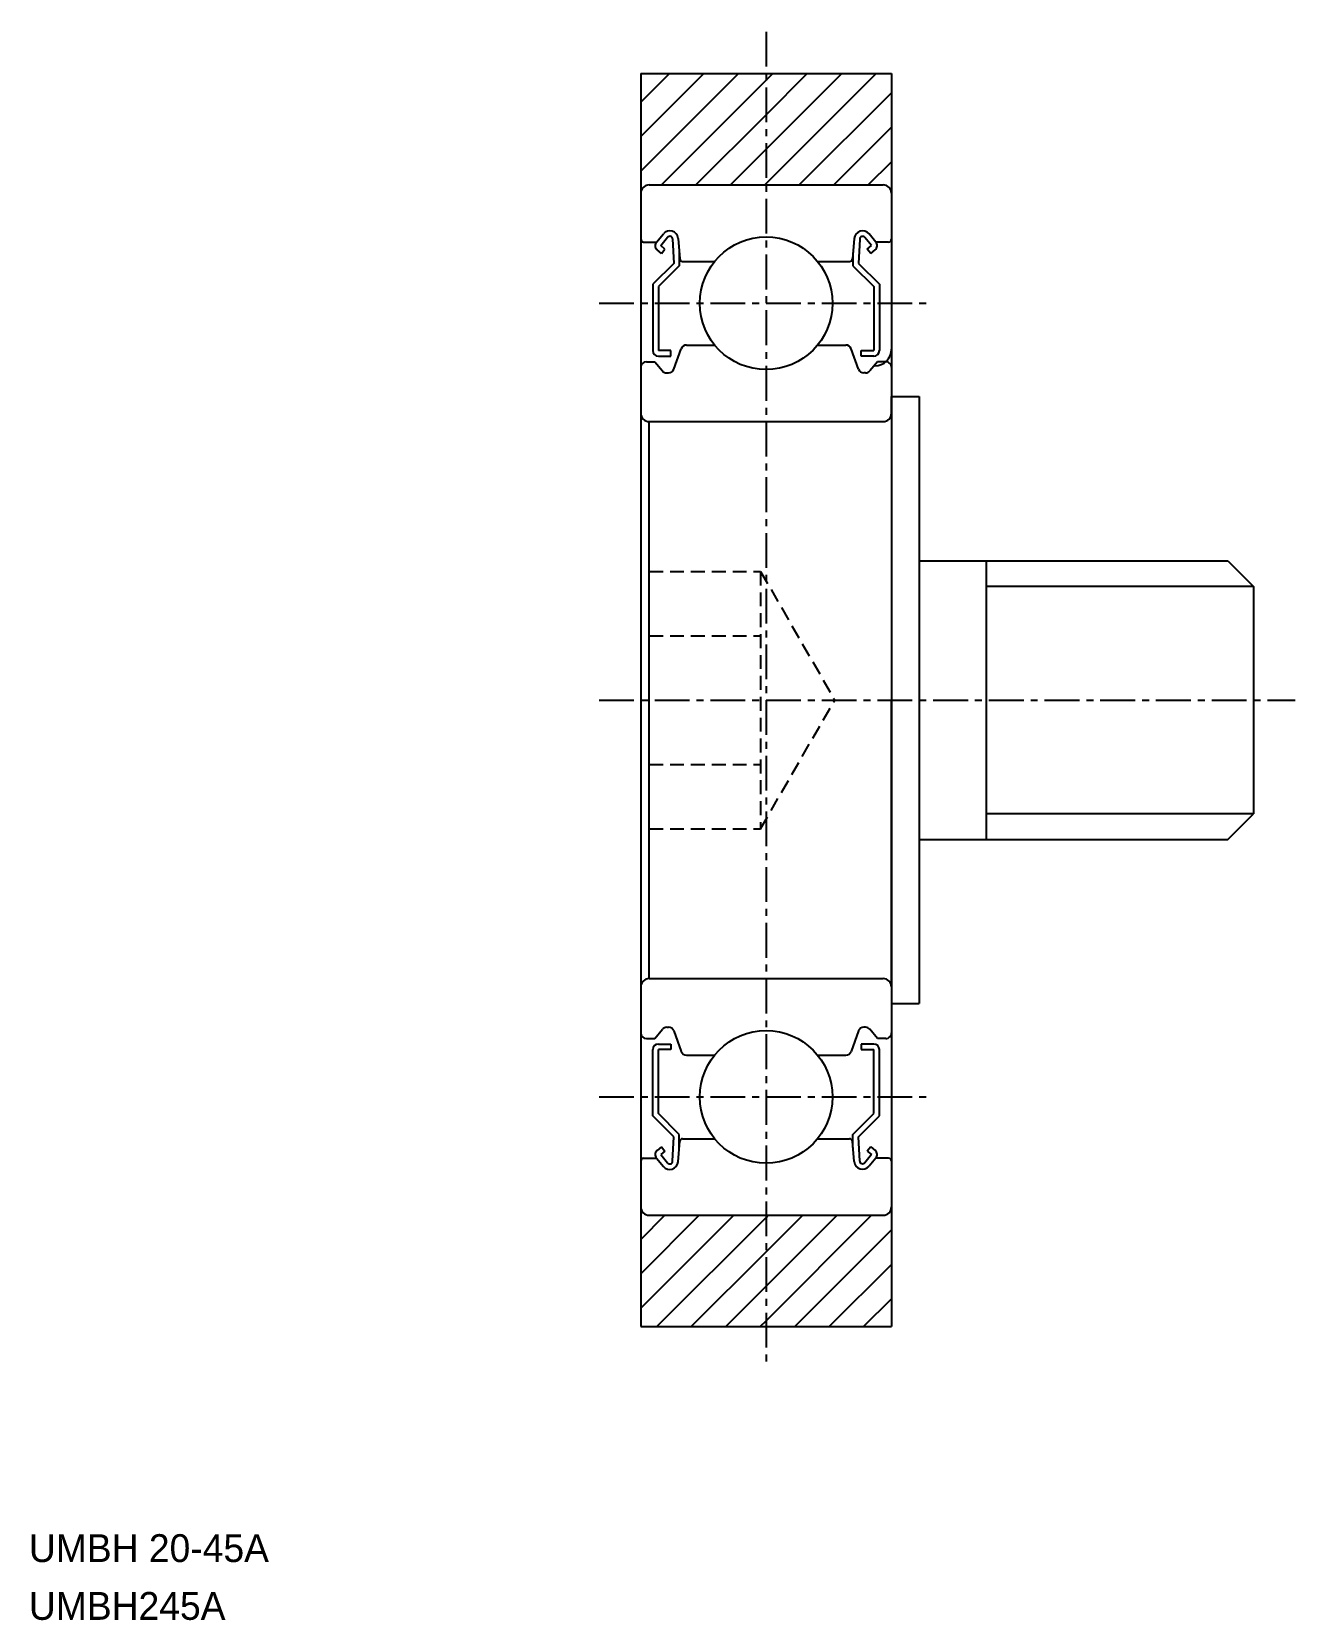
# Model space of a CAD drawing. Extents: x 31.8 to 77.2, y -15.6 to 41.4.
import ezdxf

# ---------------------------------------------------------------- set-up
doc = ezdxf.new("R2010")
doc.units = 0
doc.linetypes.add('CENTER', pattern=[2, 1.25, -0.25, 0.25, -0.25])
doc.linetypes.add('DASHED', pattern=[0.75, 0.5, -0.25])
doc.layers.get('0').update_dxf_attribs({"linetype": 'CONTINUOUS'})
doc.layers.add('CENTER', color=1, linetype='CENTER')

# ---------------------------------------------------------------- blocks, each defined once
blk = doc.blocks.new('*X2')
at = {"color": 0, "linetype": 'CONTINUOUS'}
for p, q in [((53.719, 36.395), (57.222, 39.898)), ((53.719, 37.632), (55.985, 39.898)), ((53.719, 38.869), (54.747, 39.898)), ((54.46, 35.898), (58.219, 39.657)), ((58.219, 35.945), (62.172, 39.898)), ((58.219, 37.182), (60.935, 39.898)), ((58.219, 38.42), (59.697, 39.898)), ((58.219, 39.657), (58.46, 39.898)), ((59.409, 35.898), (62.719, 39.207)), ((55.697, 35.898), (58.219, 38.42)), ((60.647, 35.898), (62.719, 37.97)), ((56.935, 35.898), (58.219, 37.182)), ((61.884, 35.898), (62.719, 36.733)), ((58.172, 35.898), (58.219, 35.945)), ((53.719, -4.441), (57.058, -1.102)), ((53.719, -3.203), (55.82, -1.102)), ((53.719, -1.966), (54.583, -1.102)), ((58.219, -4.891), (62.007, -1.102)), ((58.219, -3.653), (60.77, -1.102)), ((58.219, -2.416), (59.532, -1.102)), ((58.219, -1.178), (58.295, -1.102)), ((54.295, -5.102), (58.219, -1.178)), ((59.245, -5.102), (62.719, -1.628)), ((55.532, -5.102), (58.219, -2.416)), ((60.482, -5.102), (62.719, -2.865)), ((56.77, -5.102), (58.219, -3.653)), ((61.72, -5.102), (62.719, -4.103)), ((58.007, -5.102), (58.219, -4.891))]:
    blk.add_line(p, q, dxfattribs=at)

msp = doc.modelspace()

# ---------------------------------------------------------------- linework, layer by layer
at = {"color": 7, "linetype": 'CONTINUOUS'}
for p, q in [((53.719, 39.898), (53.719, -5.102)), ((53.719, 39.898), (62.719, 39.898)), ((62.719, 39.898), (62.719, -5.102)), ((54.019, 35.898), (62.419, 35.898)), ((56.269, 35.898), (56.269, 35.898)), ((58.219, 35.898), (58.219, 35.898)), ((53.819, 33.848), (54.279, 33.848)), ((54.279, 33.848), (54.528, 34.146)), ((54.432, 33.719), (54.682, 34.017)), ((54.585, 33.591), (54.432, 33.719)), ((54.859, 33.958), (54.902, 33.081)), ((55.057, 33.979), (55.122, 33.239)), ((61.38, 33.971), (61.316, 33.239)), ((61.579, 33.954), (61.536, 33.081)), ((62.006, 33.719), (61.761, 34.011)), ((61.853, 33.591), (62.006, 33.719)), ((62.159, 33.848), (61.914, 34.14)), ((62.619, 33.848), (62.159, 33.848)), ((54.457, 33.438), (54.304, 33.566)), ((54.457, 33.438), (54.585, 33.591)), ((55.102, 33.468), (55.102, 32.998)), ((55.221, 33.148), (56.369, 33.148)), ((60.068, 33.148), (61.216, 33.148)), ((61.336, 33.468), (61.336, 32.998)), ((61.981, 33.438), (61.853, 33.591)), ((61.981, 33.438), (62.134, 33.566)), ((54.902, 33.081), (54.152, 32.331)), ((55.102, 32.998), (54.352, 32.248)), ((61.336, 32.998), (62.086, 32.248)), ((61.536, 33.081), (62.286, 32.331)), ((54.152, 32.331), (54.152, 29.948)), ((54.352, 32.248), (54.352, 29.948)), ((62.086, 32.248), (62.086, 29.948)), ((62.286, 32.331), (62.286, 29.948)), ((54.802, 29.948), (54.352, 29.948)), ((54.352, 29.748), (54.802, 29.748)), ((54.802, 29.748), (54.802, 29.948)), ((54.901, 29.28), (55.169, 30.017)), ((55.357, 30.148), (56.369, 30.148)), ((60.068, 30.148), (61.081, 30.148)), ((61.537, 29.28), (61.269, 30.016)), ((61.636, 29.748), (61.636, 29.948)), ((61.636, 29.948), (62.086, 29.948)), ((62.086, 29.748), (61.636, 29.748)), ((53.919, 29.548), (54.219, 29.548)), ((54.219, 29.548), (54.494, 29.22)), ((54.648, 29.148), (54.713, 29.148)), ((61.79, 29.148), (61.725, 29.148)), ((62.219, 29.548), (61.943, 29.219)), ((62.519, 29.548), (62.219, 29.548)), ((62.719, 27.698), (62.719, 28.298)), ((62.719, 28.298), (63.719, 28.298)), ((63.719, 28.298), (63.719, 6.498)), ((54.019, 27.398), (62.419, 27.398)), ((54.019, 7.398), (54.019, 27.398)), ((54.319, 27.398), (62.119, 27.398)), ((62.719, 27.698), (62.719, 17.398)), ((63.719, 22.398), (74.799, 22.398)), ((66.119, 22.398), (66.119, 12.398)), ((74.799, 22.398), (75.719, 21.478)), ((75.719, 21.478), (75.719, 13.318)), ((62.719, 7.098), (62.719, 17.398)), ((74.799, 12.398), (75.719, 13.318)), ((63.719, 12.398), (74.799, 12.398)), ((54.019, 7.398), (62.419, 7.398)), ((62.719, 7.098), (62.719, 6.498)), ((62.719, 6.498), (63.719, 6.498)), ((53.919, 5.248), (54.219, 5.248)), ((54.219, 5.248), (54.494, 5.577)), ((54.648, 5.648), (54.713, 5.648)), ((54.901, 5.517), (55.169, 4.78)), ((61.537, 5.516), (61.269, 4.78)), ((61.79, 5.648), (61.725, 5.648)), ((62.219, 5.248), (61.943, 5.577)), ((62.519, 5.248), (62.219, 5.248)), ((54.152, 2.465), (54.152, 4.848)), ((54.352, 5.048), (54.802, 5.048)), ((54.802, 4.848), (54.352, 4.848)), ((54.352, 2.548), (54.352, 4.848)), ((54.802, 5.048), (54.802, 4.848)), ((55.357, 4.648), (56.369, 4.648)), ((60.068, 4.648), (61.081, 4.648)), ((62.086, 5.048), (61.636, 5.048)), ((61.636, 5.048), (61.636, 4.848)), ((61.636, 4.848), (62.086, 4.848)), ((62.086, 2.548), (62.086, 4.848)), ((62.286, 2.465), (62.286, 4.848)), ((54.902, 1.715), (54.152, 2.465)), ((55.102, 1.798), (54.352, 2.548)), ((61.336, 1.798), (62.086, 2.548)), ((61.536, 1.715), (62.286, 2.465)), ((54.859, 0.838), (54.902, 1.715)), ((55.102, 1.328), (55.102, 1.798)), ((61.336, 1.328), (61.336, 1.798)), ((61.579, 0.842), (61.536, 1.715)), ((54.457, 1.358), (54.304, 1.23)), ((54.585, 1.205), (54.432, 1.077)), ((54.457, 1.358), (54.585, 1.205)), ((55.057, 0.817), (55.122, 1.557)), ((55.221, 1.648), (56.369, 1.648)), ((60.068, 1.648), (61.216, 1.648)), ((61.38, 0.825), (61.316, 1.557)), ((61.981, 1.358), (61.853, 1.205)), ((61.853, 1.205), (62.006, 1.077)), ((61.981, 1.358), (62.134, 1.23)), ((53.819, 0.948), (54.279, 0.948)), ((54.279, 0.948), (54.528, 0.651)), ((54.432, 1.077), (54.682, 0.779)), ((62.006, 1.077), (61.761, 0.785)), ((62.159, 0.948), (61.914, 0.656)), ((62.619, 0.948), (62.159, 0.948)), ((54.019, -1.102), (62.419, -1.102)), ((53.719, -5.102), (62.719, -5.102))]:
    msp.add_line(p, q, dxfattribs=at)
at = {"color": 3, "linetype": 'DASHED'}
for p, q in [((54.019, 22.017), (58.019, 22.017)), ((58.019, 22.017), (58.019, 12.779)), ((58.019, 22.017), (60.685, 17.398)), ((54.019, 19.707), (58.019, 19.707)), ((58.019, 12.779), (60.685, 17.398)), ((54.019, 15.089), (58.019, 15.089)), ((54.019, 12.779), (58.019, 12.779))]:
    msp.add_line(p, q, dxfattribs=at)
at = {"color": 3, "linetype": 'CONTINUOUS'}
for p, q in [((75.719, 21.478), (66.119, 21.478)), ((75.719, 13.318), (66.119, 13.318))]:
    msp.add_line(p, q, dxfattribs=at)
at = {"color": 7, "linetype": 'CONTINUOUS'}
for centre in [(58.219, 31.648), (58.219, 3.148)]:
    msp.add_circle(centre, 2.381, dxfattribs=at)
for centre, radius, start, end in [((54.019, 35.598), 0.3, 90, 180), ((62.419, 35.598), 0.3, 0, 90), ((54.758, 33.953), 0.3, 4.9967, 140.001), ((61.682, 33.945), 0.303, 40.0459, 175.0792), ((53.819, 33.948), 0.1, 180, 270), ((54.432, 33.72), 0.2, 140.001, 230.0801), ((54.759, 33.953), 0.1, 2.8199, 140.0012), ((61.682, 33.945), 0.103, 39.874, 175.0048), ((62.006, 33.719), 0.2, 309.9138, 40.1318), ((62.619, 33.948), 0.1, 269.9995, 359.9913), ((55.221, 33.248), 0.1, 184.9967, 269.9995), ((61.216, 33.248), 0.1, 269.9995, 354.8557), ((54.352, 29.948), 0.2, 180, 270), ((55.357, 29.948), 0.2, 90, 159.9919), ((61.081, 29.948), 0.2, 19.8845, 90.0002), ((62.086, 29.948), 0.2, 269.9998, 359.9956), ((62.119, 29.998), 0.6, 270, 0), ((53.919, 29.348), 0.2, 90, 180), ((54.648, 29.348), 0.2, 219.9921, 270), ((54.713, 29.348), 0.2, 270, 339.9919), ((61.725, 29.348), 0.2, 199.8883, 269.9998), ((61.79, 29.348), 0.2, 269.9998, 319.8616), ((62.519, 29.348), 0.2, 359.9956, 90.0002), ((54.019, 27.698), 0.3, 180, 270), ((62.419, 27.698), 0.3, 270, 0), ((54.019, 7.098), 0.3, 90, 180), ((62.419, 7.098), 0.3, 0, 90), ((53.919, 5.448), 0.2, 180, 270), ((54.648, 5.448), 0.2, 90, 140.0079), ((54.713, 5.448), 0.2, 20.0081, 90), ((61.725, 5.448), 0.2, 90.0002, 160.1117), ((61.79, 5.448), 0.2, 40.1384, 90.0002), ((62.519, 5.448), 0.2, 269.9998, 0.0044), ((54.352, 4.848), 0.2, 90, 180), ((55.357, 4.848), 0.2, 200.0081, 270), ((61.081, 4.848), 0.2, 269.9998, 340.1155), ((62.086, 4.848), 0.2, 0.0044, 90.0002), ((54.432, 1.077), 0.2, 129.9199, 219.999), ((55.221, 1.548), 0.1, 90.0005, 175.0033), ((61.216, 1.548), 0.1, 5.1443, 90.0005), ((62.006, 1.077), 0.2, 319.8682, 50.0862), ((53.819, 0.848), 0.1, 90, 180), ((54.758, 0.843), 0.3, 219.999, 355.0033), ((54.759, 0.843), 0.1, 219.9988, 357.1801), ((61.682, 0.851), 0.303, 184.9208, 319.9541), ((61.682, 0.851), 0.103, 184.9952, 320.126), ((62.619, 0.848), 0.1, 0.0087, 90.0005), ((54.019, -0.802), 0.3, 180, 270), ((62.419, -0.802), 0.3, 270, 0)]:
    msp.add_arc(centre, radius, start, end, dxfattribs=at)
at = {"layer": 'CENTER', "color": 1, "linetype": 'CENTER'}
for p, q in [((58.219, 41.398), (58.219, -6.602)), ((52.219, 31.648), (64.219, 31.648)), ((52.219, 17.398), (77.219, 17.398)), ((52.219, 3.148), (64.219, 3.148))]:
    msp.add_line(p, q, dxfattribs=at)

# ---------------------------------------------------------------- block references
at = {"color": 3, "linetype": 'CONTINUOUS'}
msp.add_blockref('*X2', (0, 0), dxfattribs=at)

# ---------------------------------------------------------------- texts
at = {"color": 7, "linetype": 'CONTINUOUS'}
for s, p in [('UMBH 20-45A', (31.745, -13.555)), ('UMBH245A', (31.745, -15.63))]:
    msp.add_text(s, height=1, dxfattribs=at).set_placement(p)

doc.saveas('drawing.dxf')
